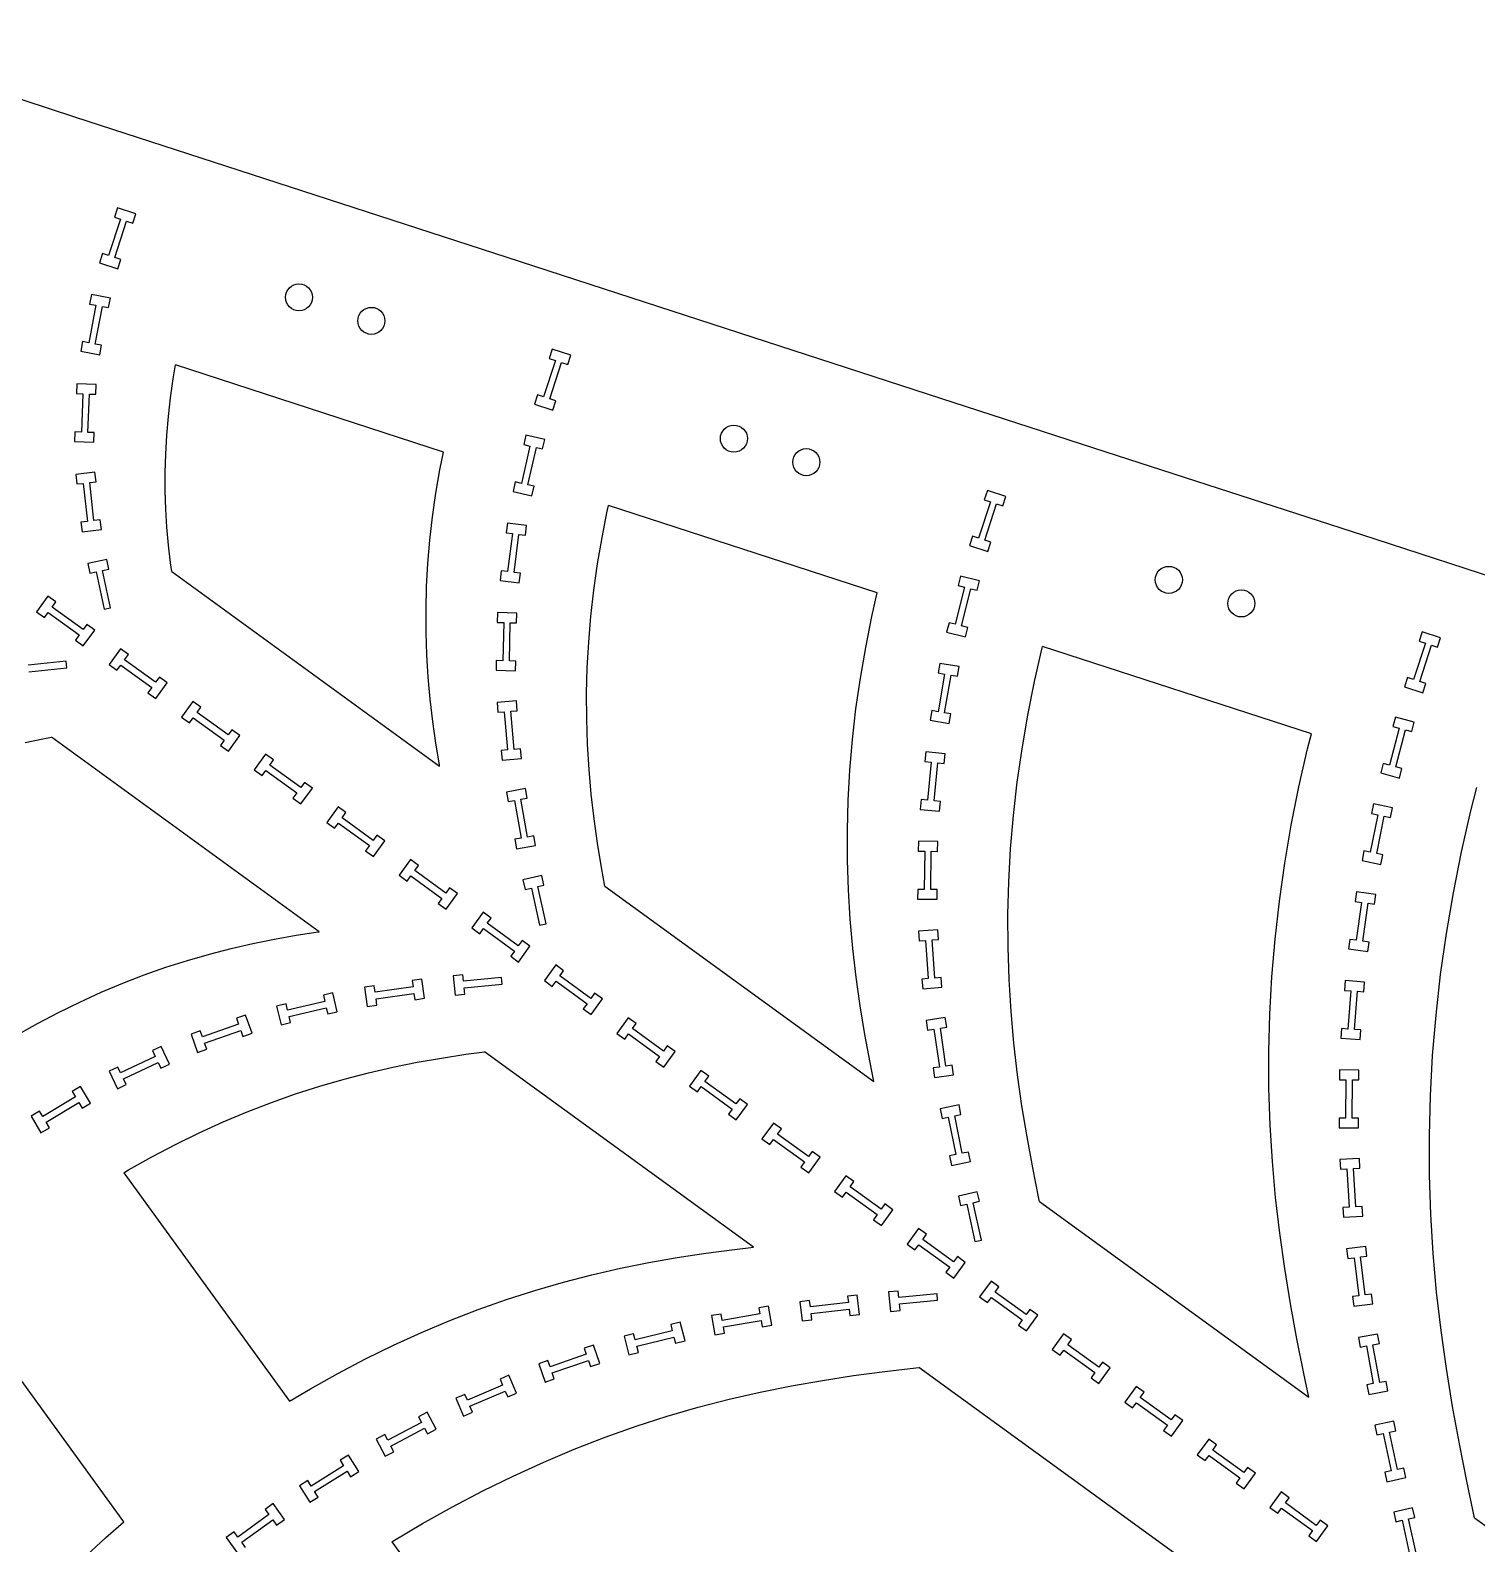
# Model space of a CAD drawing. Header units: inches. Extents: x 4 to 84.1, y 3.9 to 96.4.
# Drawn here: x 14.36 to 28.48, y 30.94 to 45.71 of the extents above; entities that cross this region are included whole.
import ezdxf

# ---------------------------------------------------------------- set-up
doc = ezdxf.new("R2010")
doc.units = ezdxf.units.IN
doc.layers.add('red', color=1, linetype='CONTINUOUS')

msp = doc.modelspace()

# ---------------------------------------------------------------- linework, layer by layer
for p, q in [((15.213, 43.978), (15.184, 43.887)), ((15.184, 43.887), (15.243, 43.868)), ((15.393, 43.92), (15.213, 43.978)), ((15.364, 43.829), (15.393, 43.92)), ((15.243, 43.868), (15.128, 43.513)), ((15.189, 43.493), (15.304, 43.848)), ((15.304, 43.848), (15.364, 43.829)), ((15.069, 43.532), (15.039, 43.442)), ((15.039, 43.442), (15.219, 43.383)), ((15.128, 43.513), (15.069, 43.532)), ((15.248, 43.474), (15.189, 43.493)), ((15.219, 43.383), (15.248, 43.474)), ((15.004, 43.028), (14.935, 42.661)), ((14.96, 43.134), (14.942, 43.04)), ((14.942, 43.04), (15.004, 43.028)), ((15.146, 43.099), (14.96, 43.134)), ((14.998, 42.65), (15.067, 43.017)), ((15.067, 43.017), (15.128, 43.005)), ((15.128, 43.005), (15.146, 43.099)), ((14.874, 42.673), (14.856, 42.579)), ((14.856, 42.579), (15.042, 42.544)), ((14.935, 42.661), (14.874, 42.673)), ((15.059, 42.638), (14.998, 42.65)), ((15.042, 42.544), (15.059, 42.638)), ((19.457, 42.599), (19.428, 42.508)), ((19.637, 42.541), (19.457, 42.599)), ((19.487, 42.489), (19.372, 42.134)), ((19.428, 42.508), (19.487, 42.489)), ((19.433, 42.114), (19.548, 42.469)), ((19.548, 42.469), (19.608, 42.45)), ((19.608, 42.45), (19.637, 42.541)), ((14.819, 42.262), (14.815, 42.167)), ((15.007, 42.254), (14.819, 42.262)), ((15.004, 42.159), (15.007, 42.254)), ((14.815, 42.167), (14.877, 42.164)), ((14.877, 42.164), (14.862, 41.791)), ((14.926, 41.788), (14.941, 42.161)), ((14.941, 42.161), (15.004, 42.159)), ((19.313, 42.153), (19.283, 42.063)), ((19.372, 42.134), (19.313, 42.153)), ((19.492, 42.095), (19.433, 42.114)), ((19.283, 42.063), (19.463, 42.004)), ((19.463, 42.004), (19.492, 42.095)), ((14.799, 41.793), (14.795, 41.698)), ((14.795, 41.698), (14.984, 41.691)), ((14.862, 41.791), (14.799, 41.793)), ((14.988, 41.786), (14.926, 41.788)), ((14.984, 41.691), (14.988, 41.786)), ((19.2, 41.761), (19.178, 41.668)), ((19.178, 41.668), (19.239, 41.654)), ((19.384, 41.719), (19.2, 41.761)), ((19.363, 41.626), (19.384, 41.719)), ((19.239, 41.654), (19.156, 41.29)), ((19.219, 41.276), (19.302, 41.64)), ((19.302, 41.64), (19.363, 41.626)), ((14.995, 41.399), (14.807, 41.378)), ((14.807, 41.378), (14.818, 41.284)), ((15.006, 41.304), (14.995, 41.399)), ((14.818, 41.284), (14.88, 41.29)), ((14.88, 41.29), (14.921, 40.919)), ((14.943, 41.297), (15.006, 41.304)), ((14.984, 40.926), (14.943, 41.297)), ((19.095, 41.304), (19.074, 41.211)), ((19.156, 41.29), (19.095, 41.304)), ((19.28, 41.262), (19.219, 41.276)), ((19.259, 41.169), (19.28, 41.262)), ((23.702, 41.22), (23.672, 41.129)), ((23.881, 41.162), (23.702, 41.22)), ((19.074, 41.211), (19.259, 41.169)), ((23.732, 41.11), (23.616, 40.755)), ((23.672, 41.129), (23.732, 41.11)), ((23.677, 40.735), (23.792, 41.09)), ((23.792, 41.09), (23.852, 41.071)), ((23.852, 41.071), (23.881, 41.162)), ((15.046, 40.933), (14.984, 40.926)), ((15.057, 40.838), (15.046, 40.933)), ((14.921, 40.919), (14.858, 40.912)), ((14.858, 40.912), (14.869, 40.818)), ((14.869, 40.818), (15.057, 40.838)), ((19.019, 40.902), (19.006, 40.807)), ((19.006, 40.807), (19.068, 40.799)), ((19.206, 40.878), (19.019, 40.902)), ((19.068, 40.799), (19.021, 40.429)), ((19.084, 40.421), (19.132, 40.791)), ((19.132, 40.791), (19.194, 40.783)), ((19.194, 40.783), (19.206, 40.878)), ((23.557, 40.774), (23.527, 40.684)), ((23.616, 40.755), (23.557, 40.774)), ((23.527, 40.684), (23.707, 40.625)), ((23.736, 40.716), (23.677, 40.735)), ((23.707, 40.625), (23.736, 40.716)), ((15.11, 40.547), (14.925, 40.508)), ((14.925, 40.508), (14.945, 40.414)), ((15.13, 40.454), (15.11, 40.547)), ((14.945, 40.414), (15.006, 40.427)), ((15.006, 40.427), (15.084, 40.062)), ((15.069, 40.441), (15.13, 40.454)), ((15.147, 40.075), (15.069, 40.441)), ((18.959, 40.437), (18.947, 40.342)), ((18.947, 40.342), (19.134, 40.318)), ((19.021, 40.429), (18.959, 40.437)), ((19.146, 40.413), (19.084, 40.421)), ((19.134, 40.318), (19.146, 40.413)), ((23.441, 40.385), (23.418, 40.292)), ((23.625, 40.339), (23.441, 40.385)), ((23.602, 40.247), (23.625, 40.339)), ((14.536, 40.189), (14.425, 40.036)), ((14.613, 40.133), (14.536, 40.189)), ((23.479, 40.277), (23.388, 39.915)), ((23.418, 40.292), (23.479, 40.277)), ((23.45, 39.899), (23.541, 40.262)), ((23.541, 40.262), (23.602, 40.247)), ((14.425, 40.036), (14.502, 39.98)), ((14.576, 40.082), (14.613, 40.133)), ((14.878, 39.863), (14.576, 40.082)), ((15.084, 40.062), (15.147, 40.075)), ((14.502, 39.98), (14.538, 40.03)), ((14.538, 40.03), (14.84, 39.811)), ((14.915, 39.913), (14.878, 39.863)), ((14.992, 39.857), (14.915, 39.913)), ((18.922, 40.029), (18.92, 39.933)), ((18.92, 39.933), (18.983, 39.932)), ((19.111, 40.024), (18.922, 40.029)), ((18.983, 39.932), (18.974, 39.558)), ((19.038, 39.557), (19.047, 39.93)), ((19.047, 39.93), (19.109, 39.929)), ((19.109, 39.929), (19.111, 40.024)), ((23.328, 39.93), (23.305, 39.838)), ((23.388, 39.915), (23.328, 39.93)), ((23.511, 39.884), (23.45, 39.899)), ((14.84, 39.811), (14.804, 39.76)), ((14.804, 39.76), (14.881, 39.704)), ((14.881, 39.704), (14.992, 39.857)), ((23.305, 39.838), (23.488, 39.792)), ((23.488, 39.792), (23.511, 39.884)), ((27.946, 39.841), (27.916, 39.75)), ((27.916, 39.75), (27.976, 39.731)), ((28.125, 39.783), (27.946, 39.841)), ((28.096, 39.692), (28.125, 39.783)), ((15.243, 39.674), (15.132, 39.522)), ((15.321, 39.618), (15.243, 39.674)), ((15.284, 39.568), (15.321, 39.618)), ((27.976, 39.731), (27.86, 39.376)), ((27.921, 39.356), (28.037, 39.711)), ((28.037, 39.711), (28.096, 39.692)), ((14.714, 39.553), (14.343, 39.515)), ((14.35, 39.451), (14.721, 39.49)), ((14.721, 39.49), (14.714, 39.553)), ((15.132, 39.522), (15.209, 39.466)), ((15.209, 39.466), (15.246, 39.516)), ((15.246, 39.516), (15.548, 39.297)), ((15.586, 39.348), (15.284, 39.568)), ((18.911, 39.56), (18.909, 39.465)), ((18.909, 39.465), (19.098, 39.46)), ((18.974, 39.558), (18.911, 39.56)), ((19.1, 39.556), (19.038, 39.557)), ((19.098, 39.46), (19.1, 39.556)), ((23.24, 39.533), (23.223, 39.44)), ((23.426, 39.501), (23.24, 39.533)), ((23.41, 39.407), (23.426, 39.501)), ((15.548, 39.297), (15.512, 39.246)), ((15.623, 39.399), (15.586, 39.348)), ((15.589, 39.19), (15.7, 39.343)), ((15.7, 39.343), (15.623, 39.399)), ((23.285, 39.429), (23.221, 39.061)), ((23.223, 39.44), (23.285, 39.429)), ((23.284, 39.05), (23.348, 39.418)), ((23.348, 39.418), (23.41, 39.407)), ((27.801, 39.395), (27.771, 39.305)), ((27.771, 39.305), (27.951, 39.246)), ((27.86, 39.376), (27.801, 39.395)), ((27.981, 39.337), (27.921, 39.356)), ((27.951, 39.246), (27.981, 39.337)), ((15.512, 39.246), (15.589, 39.19)), ((15.951, 39.16), (15.84, 39.007)), ((16.028, 39.104), (15.951, 39.16)), ((19.107, 39.166), (18.919, 39.15)), ((18.919, 39.15), (18.927, 39.055)), ((19.115, 39.071), (19.107, 39.166)), ((15.84, 39.007), (15.917, 38.951)), ((15.917, 38.951), (15.954, 39.002)), ((15.954, 39.002), (16.256, 38.782)), ((15.992, 39.054), (16.028, 39.104)), ((16.294, 38.834), (15.992, 39.054)), ((18.927, 39.055), (18.989, 39.06)), ((18.989, 39.06), (19.021, 38.688)), ((19.053, 39.066), (19.115, 39.071)), ((19.085, 38.693), (19.053, 39.066)), ((23.159, 39.072), (23.143, 38.978)), ((23.221, 39.061), (23.159, 39.072)), ((23.345, 39.039), (23.284, 39.05)), ((23.329, 38.945), (23.345, 39.039)), ((27.684, 39.008), (27.66, 38.916)), ((27.867, 38.96), (27.684, 39.008)), ((16.331, 38.885), (16.294, 38.834)), ((16.408, 38.829), (16.331, 38.885)), ((23.143, 38.978), (23.329, 38.945)), ((27.72, 38.9), (27.625, 38.539)), ((27.66, 38.916), (27.72, 38.9)), ((27.687, 38.522), (27.782, 38.884)), ((27.782, 38.884), (27.843, 38.868)), ((27.843, 38.868), (27.867, 38.96)), ((16.256, 38.782), (16.22, 38.732)), ((16.22, 38.732), (16.297, 38.676)), ((16.297, 38.676), (16.408, 38.829)), ((16.659, 38.646), (16.548, 38.493)), ((16.736, 38.59), (16.659, 38.646)), ((16.7, 38.539), (16.736, 38.59)), ((19.021, 38.688), (18.959, 38.683)), ((18.959, 38.683), (18.967, 38.588)), ((18.967, 38.588), (19.155, 38.604)), ((19.147, 38.699), (19.085, 38.693)), ((19.155, 38.604), (19.147, 38.699)), ((23.101, 38.669), (23.092, 38.574)), ((23.092, 38.574), (23.154, 38.568)), ((23.289, 38.651), (23.101, 38.669)), ((23.154, 38.568), (23.118, 38.197)), ((23.182, 38.19), (23.218, 38.562)), ((23.218, 38.562), (23.28, 38.556)), ((23.28, 38.556), (23.289, 38.651)), ((16.548, 38.493), (16.625, 38.437)), ((16.625, 38.437), (16.662, 38.488)), ((16.662, 38.488), (16.964, 38.268)), ((17.002, 38.32), (16.7, 38.539)), ((27.564, 38.555), (27.54, 38.463)), ((27.54, 38.463), (27.723, 38.414)), ((27.625, 38.539), (27.564, 38.555)), ((27.747, 38.506), (27.687, 38.522)), ((27.723, 38.414), (27.747, 38.506)), ((16.964, 38.268), (16.927, 38.217)), ((17.039, 38.37), (17.002, 38.32)), ((17.004, 38.161), (17.116, 38.314)), ((17.116, 38.314), (17.039, 38.37)), ((19.195, 38.31), (19.009, 38.277)), ((19.009, 38.277), (19.026, 38.184)), ((19.212, 38.216), (19.195, 38.31)), ((16.927, 38.217), (17.004, 38.161)), ((17.367, 38.132), (17.256, 37.979)), ((17.444, 38.076), (17.367, 38.132)), ((19.026, 38.184), (19.087, 38.194)), ((19.087, 38.194), (19.152, 37.827)), ((19.15, 38.206), (19.212, 38.216)), ((19.215, 37.838), (19.15, 38.206)), ((23.056, 38.203), (23.047, 38.108)), ((23.118, 38.197), (23.056, 38.203)), ((23.244, 38.184), (23.182, 38.19)), ((23.235, 38.09), (23.244, 38.184)), ((27.47, 38.161), (27.451, 38.068)), ((27.655, 38.124), (27.47, 38.161)), ((27.636, 38.03), (27.655, 38.124)), ((17.256, 37.979), (17.333, 37.923)), ((17.333, 37.923), (17.37, 37.973)), ((17.37, 37.973), (17.672, 37.754)), ((17.407, 38.025), (17.444, 38.076)), ((17.71, 37.805), (17.407, 38.025)), ((23.047, 38.108), (23.235, 38.09)), ((27.512, 38.056), (27.438, 37.689)), ((27.451, 38.068), (27.512, 38.056)), ((27.501, 37.677), (27.575, 38.043)), ((27.575, 38.043), (27.636, 38.03)), ((17.746, 37.856), (17.71, 37.805)), ((17.823, 37.8), (17.746, 37.856)), ((19.152, 37.827), (19.09, 37.816)), ((19.276, 37.848), (19.215, 37.838)), ((19.293, 37.755), (19.276, 37.848)), ((17.672, 37.754), (17.635, 37.703)), ((17.635, 37.703), (17.712, 37.647)), ((17.712, 37.647), (17.823, 37.8)), ((19.09, 37.816), (19.107, 37.722)), ((19.107, 37.722), (19.293, 37.755)), ((23.03, 37.796), (23.028, 37.701)), ((23.028, 37.701), (23.091, 37.7)), ((23.219, 37.794), (23.03, 37.796)), ((23.091, 37.7), (23.086, 37.327)), ((23.15, 37.326), (23.155, 37.699)), ((23.155, 37.699), (23.217, 37.698)), ((23.217, 37.698), (23.219, 37.794)), ((27.377, 37.702), (27.358, 37.609)), ((27.438, 37.689), (27.377, 37.702)), ((27.562, 37.664), (27.501, 37.677)), ((18.075, 37.617), (17.964, 37.464)), ((18.152, 37.561), (18.075, 37.617)), ((18.115, 37.511), (18.152, 37.561)), ((27.358, 37.609), (27.543, 37.571)), ((27.543, 37.571), (27.562, 37.664)), ((17.964, 37.464), (18.041, 37.408)), ((18.041, 37.408), (18.078, 37.459)), ((18.078, 37.459), (18.38, 37.239)), ((18.418, 37.291), (18.115, 37.511)), ((19.356, 37.461), (19.171, 37.42)), ((19.171, 37.42), (19.191, 37.327)), ((19.376, 37.368), (19.356, 37.461)), ((18.38, 37.239), (18.343, 37.189)), ((18.454, 37.342), (18.418, 37.291)), ((18.42, 37.133), (18.531, 37.286)), ((18.531, 37.286), (18.454, 37.342)), ((19.191, 37.327), (19.253, 37.34)), ((19.253, 37.34), (19.333, 36.976)), ((19.315, 37.354), (19.376, 37.368)), ((19.396, 36.99), (19.315, 37.354)), ((23.023, 37.327), (23.022, 37.232)), ((23.022, 37.232), (23.211, 37.23)), ((23.086, 37.327), (23.023, 37.327)), ((23.212, 37.325), (23.15, 37.326)), ((23.211, 37.23), (23.212, 37.325)), ((27.305, 37.303), (27.292, 37.209)), ((27.492, 37.277), (27.305, 37.303)), ((27.479, 37.183), (27.492, 37.277)), ((18.343, 37.189), (18.42, 37.133)), ((18.783, 37.103), (18.672, 36.95)), ((18.86, 37.047), (18.783, 37.103)), ((27.292, 37.209), (27.354, 37.2)), ((27.354, 37.2), (27.302, 36.83)), ((27.365, 36.822), (27.417, 37.191)), ((27.417, 37.191), (27.479, 37.183)), ((18.672, 36.95), (18.749, 36.894)), ((18.749, 36.894), (18.786, 36.945)), ((18.786, 36.945), (19.088, 36.725)), ((18.823, 36.996), (18.86, 37.047)), ((19.125, 36.777), (18.823, 36.996)), ((19.333, 36.976), (19.396, 36.99)), ((23.22, 36.933), (23.031, 36.92)), ((23.226, 36.838), (23.22, 36.933)), ((19.162, 36.827), (19.125, 36.777)), ((19.239, 36.771), (19.162, 36.827)), ((23.031, 36.92), (23.038, 36.825)), ((23.038, 36.825), (23.1, 36.829)), ((23.1, 36.829), (23.126, 36.457)), ((23.164, 36.834), (23.226, 36.838)), ((23.19, 36.461), (23.164, 36.834)), ((27.24, 36.839), (27.227, 36.745)), ((27.302, 36.83), (27.24, 36.839)), ((27.427, 36.813), (27.365, 36.822)), ((27.414, 36.719), (27.427, 36.813)), ((19.088, 36.725), (19.051, 36.674)), ((19.051, 36.674), (19.128, 36.618)), ((19.128, 36.618), (19.239, 36.771)), ((27.227, 36.745), (27.414, 36.719)), ((18.585, 36.492), (18.49, 36.483)), ((18.591, 36.43), (18.585, 36.492)), ((19.491, 36.589), (19.38, 36.436)), ((19.568, 36.533), (19.491, 36.589)), ((19.531, 36.482), (19.568, 36.533)), ((17.719, 36.385), (17.625, 36.372)), ((17.625, 36.372), (17.651, 36.185)), ((17.728, 36.323), (17.719, 36.385)), ((18.098, 36.376), (17.728, 36.323)), ((18.183, 36.451), (18.089, 36.438)), ((18.089, 36.438), (18.098, 36.376)), ((18.21, 36.264), (18.183, 36.451)), ((18.49, 36.483), (18.508, 36.295)), ((18.963, 36.466), (18.591, 36.43)), ((18.597, 36.366), (18.969, 36.402)), ((18.603, 36.304), (18.597, 36.366)), ((18.969, 36.402), (18.963, 36.466)), ((19.38, 36.436), (19.457, 36.38)), ((19.457, 36.38), (19.494, 36.43)), ((19.494, 36.43), (19.796, 36.211)), ((19.833, 36.263), (19.531, 36.482)), ((23.126, 36.457), (23.064, 36.452)), ((23.064, 36.452), (23.071, 36.357)), ((23.071, 36.357), (23.259, 36.371)), ((23.252, 36.466), (23.19, 36.461)), ((23.259, 36.371), (23.252, 36.466)), ((27.194, 36.436), (27.186, 36.341)), ((27.186, 36.341), (27.249, 36.337)), ((27.382, 36.422), (27.194, 36.436)), ((27.375, 36.327), (27.382, 36.422)), ((16.86, 36.21), (16.767, 36.188)), ((16.874, 36.149), (16.86, 36.21)), ((17.238, 36.234), (16.874, 36.149)), ((17.316, 36.317), (17.224, 36.295)), ((17.224, 36.295), (17.238, 36.234)), ((17.359, 36.133), (17.316, 36.317)), ((17.651, 36.185), (17.745, 36.198)), ((17.737, 36.26), (18.107, 36.312)), ((17.745, 36.198), (17.737, 36.26)), ((18.107, 36.312), (18.115, 36.25)), ((18.115, 36.25), (18.21, 36.264)), ((18.508, 36.295), (18.603, 36.304)), ((19.796, 36.211), (19.759, 36.16)), ((19.87, 36.313), (19.833, 36.263)), ((19.836, 36.104), (19.947, 36.257)), ((19.947, 36.257), (19.87, 36.313)), ((27.249, 36.337), (27.221, 35.964)), ((27.285, 35.96), (27.313, 36.332)), ((27.313, 36.332), (27.375, 36.327)), ((16.465, 36.1), (16.375, 36.069)), ((16.375, 36.069), (16.395, 36.01)), ((16.527, 35.922), (16.465, 36.1)), ((16.767, 36.188), (16.81, 36.004)), ((16.889, 36.086), (17.252, 36.172)), ((16.903, 36.026), (16.889, 36.086)), ((17.252, 36.172), (17.267, 36.111)), ((17.267, 36.111), (17.359, 36.133)), ((19.759, 36.16), (19.836, 36.104)), ((20.199, 36.074), (20.088, 35.921)), ((20.276, 36.018), (20.199, 36.074)), ((23.292, 36.075), (23.105, 36.048)), ((23.105, 36.048), (23.119, 35.954)), ((23.306, 35.981), (23.292, 36.075)), ((16.022, 35.945), (15.932, 35.913)), ((15.932, 35.913), (15.995, 35.735)), ((16.043, 35.886), (16.022, 35.945)), ((16.395, 36.01), (16.043, 35.886)), ((16.064, 35.826), (16.417, 35.949)), ((16.417, 35.949), (16.437, 35.89)), ((16.437, 35.89), (16.527, 35.922)), ((16.81, 36.004), (16.903, 36.026)), ((20.088, 35.921), (20.165, 35.865)), ((20.165, 35.865), (20.201, 35.916)), ((20.201, 35.916), (20.504, 35.696)), ((20.239, 35.968), (20.276, 36.018)), ((20.541, 35.748), (20.239, 35.968)), ((23.119, 35.954), (23.181, 35.963)), ((23.181, 35.963), (23.235, 35.593)), ((23.244, 35.972), (23.306, 35.981)), ((23.298, 35.602), (23.244, 35.972)), ((27.159, 35.969), (27.151, 35.874)), ((27.221, 35.964), (27.159, 35.969)), ((27.347, 35.955), (27.285, 35.96)), ((27.34, 35.86), (27.347, 35.955)), ((15.641, 35.793), (15.555, 35.753)), ((15.555, 35.753), (15.582, 35.696)), ((15.722, 35.622), (15.641, 35.793)), ((15.995, 35.735), (16.085, 35.767)), ((16.085, 35.767), (16.064, 35.826)), ((20.578, 35.799), (20.541, 35.748)), ((20.655, 35.743), (20.578, 35.799)), ((27.151, 35.874), (27.34, 35.86)), ((15.582, 35.696), (15.245, 35.536)), ((15.272, 35.478), (15.61, 35.638)), ((15.61, 35.638), (15.636, 35.582)), ((15.636, 35.582), (15.722, 35.622)), ((20.504, 35.696), (20.467, 35.646)), ((20.467, 35.646), (20.544, 35.59)), ((20.544, 35.59), (20.655, 35.743)), ((23.36, 35.611), (23.298, 35.602)), ((23.373, 35.517), (23.36, 35.611)), ((15.218, 35.593), (15.132, 35.552)), ((15.132, 35.552), (15.213, 35.381)), ((15.245, 35.536), (15.218, 35.593)), ((15.299, 35.422), (15.272, 35.478)), ((20.907, 35.56), (20.796, 35.407)), ((20.984, 35.504), (20.907, 35.56)), ((20.947, 35.453), (20.984, 35.504)), ((23.235, 35.593), (23.173, 35.584)), ((23.173, 35.584), (23.186, 35.49)), ((23.186, 35.49), (23.373, 35.517)), ((27.139, 35.564), (27.138, 35.469)), ((27.138, 35.469), (27.2, 35.468)), ((27.328, 35.563), (27.139, 35.564)), ((27.2, 35.468), (27.198, 35.095)), ((27.262, 35.094), (27.264, 35.468)), ((27.264, 35.468), (27.327, 35.467)), ((27.327, 35.467), (27.328, 35.563)), ((14.855, 35.404), (14.773, 35.355)), ((14.773, 35.355), (14.805, 35.301)), ((14.952, 35.241), (14.855, 35.404)), ((15.213, 35.381), (15.299, 35.422)), ((20.796, 35.407), (20.873, 35.351)), ((20.873, 35.351), (20.909, 35.402)), ((20.909, 35.402), (21.211, 35.182)), ((21.249, 35.234), (20.947, 35.453)), ((14.453, 35.163), (14.371, 35.114)), ((14.485, 35.11), (14.453, 35.163)), ((14.805, 35.301), (14.485, 35.11)), ((14.517, 35.055), (14.838, 35.246)), ((14.838, 35.246), (14.87, 35.192)), ((14.87, 35.192), (14.952, 35.241)), ((21.211, 35.182), (21.175, 35.132)), ((21.286, 35.284), (21.249, 35.234)), ((21.252, 35.076), (21.363, 35.228)), ((21.363, 35.228), (21.286, 35.284)), ((23.427, 35.223), (23.241, 35.185)), ((23.241, 35.185), (23.26, 35.092)), ((23.445, 35.129), (23.427, 35.223)), ((14.371, 35.114), (14.468, 34.952)), ((14.55, 35.001), (14.517, 35.055)), ((21.175, 35.132), (21.252, 35.076)), ((21.615, 35.046), (21.503, 34.893)), ((21.692, 34.99), (21.615, 35.046)), ((23.26, 35.092), (23.321, 35.104)), ((23.321, 35.104), (23.395, 34.738)), ((23.384, 35.117), (23.445, 35.129)), ((23.458, 34.751), (23.384, 35.117)), ((27.198, 35.095), (27.135, 35.095)), ((27.135, 35.095), (27.135, 35)), ((27.324, 35.094), (27.262, 35.094)), ((27.324, 34.999), (27.324, 35.094)), ((14.468, 34.952), (14.55, 35.001)), ((21.503, 34.893), (21.58, 34.837)), ((21.58, 34.837), (21.617, 34.887)), ((21.617, 34.887), (21.919, 34.668)), ((21.655, 34.939), (21.692, 34.99)), ((21.957, 34.72), (21.655, 34.939)), ((27.135, 35), (27.324, 34.999)), ((21.994, 34.77), (21.957, 34.72)), ((22.071, 34.714), (21.994, 34.77)), ((23.395, 34.738), (23.334, 34.726)), ((23.334, 34.726), (23.353, 34.633)), ((23.519, 34.763), (23.458, 34.751)), ((23.538, 34.67), (23.519, 34.763)), ((21.919, 34.668), (21.883, 34.617)), ((21.883, 34.617), (21.96, 34.561)), ((21.96, 34.561), (22.071, 34.714)), ((23.353, 34.633), (23.538, 34.67)), ((27.332, 34.701), (27.143, 34.69)), ((27.143, 34.69), (27.149, 34.595)), ((27.149, 34.595), (27.211, 34.598)), ((27.211, 34.598), (27.234, 34.226)), ((27.275, 34.602), (27.338, 34.606)), ((27.298, 34.229), (27.275, 34.602)), ((27.338, 34.606), (27.332, 34.701)), ((22.322, 34.531), (22.211, 34.378)), ((22.399, 34.475), (22.322, 34.531)), ((22.363, 34.425), (22.399, 34.475)), ((22.665, 34.205), (22.363, 34.425)), ((22.211, 34.378), (22.288, 34.322)), ((22.288, 34.322), (22.325, 34.373)), ((22.325, 34.373), (22.627, 34.153)), ((23.604, 34.375), (23.419, 34.334)), ((23.419, 34.334), (23.44, 34.241)), ((23.563, 34.268), (23.624, 34.282)), ((23.624, 34.282), (23.604, 34.375)), ((22.627, 34.153), (22.591, 34.103)), ((22.702, 34.256), (22.665, 34.205)), ((22.668, 34.047), (22.779, 34.2)), ((22.779, 34.2), (22.702, 34.256)), ((23.44, 34.241), (23.501, 34.254)), ((23.501, 34.254), (23.581, 33.89)), ((23.644, 33.904), (23.563, 34.268)), ((27.234, 34.226), (27.172, 34.222)), ((27.172, 34.222), (27.177, 34.127)), ((27.177, 34.127), (27.366, 34.138)), ((27.36, 34.233), (27.298, 34.229)), ((27.366, 34.138), (27.36, 34.233)), ((22.591, 34.103), (22.668, 34.047)), ((23.03, 34.017), (22.919, 33.864)), ((23.107, 33.961), (23.03, 34.017)), ((22.919, 33.864), (22.996, 33.808)), ((22.996, 33.808), (23.033, 33.859)), ((23.033, 33.859), (23.335, 33.639)), ((23.071, 33.91), (23.107, 33.961)), ((23.373, 33.691), (23.071, 33.91)), ((23.581, 33.89), (23.644, 33.904)), ((27.394, 33.841), (27.207, 33.818)), ((27.406, 33.747), (27.394, 33.841)), ((23.41, 33.742), (23.373, 33.691)), ((23.375, 33.533), (23.487, 33.686)), ((23.487, 33.686), (23.41, 33.742)), ((27.207, 33.818), (27.218, 33.724)), ((27.218, 33.724), (27.28, 33.731)), ((27.28, 33.731), (27.327, 33.361)), ((27.344, 33.739), (27.406, 33.747)), ((27.39, 33.369), (27.344, 33.739)), ((23.335, 33.639), (23.298, 33.589)), ((23.298, 33.589), (23.375, 33.533)), ((22.833, 33.406), (22.738, 33.397)), ((22.738, 33.397), (22.756, 33.208)), ((22.839, 33.343), (22.833, 33.406)), ((23.738, 33.503), (23.627, 33.35)), ((23.815, 33.447), (23.738, 33.503)), ((23.778, 33.396), (23.815, 33.447)), ((24.081, 33.177), (23.778, 33.396)), ((21.567, 33.26), (21.473, 33.244)), ((21.473, 33.244), (21.483, 33.183)), ((21.599, 33.074), (21.567, 33.26)), ((21.968, 33.313), (21.873, 33.302)), ((21.873, 33.302), (21.895, 33.115)), ((21.975, 33.251), (21.968, 33.313)), ((22.346, 33.294), (21.975, 33.251)), ((22.433, 33.367), (22.339, 33.356)), ((22.339, 33.356), (22.346, 33.294)), ((22.455, 33.179), (22.433, 33.367)), ((23.211, 33.379), (22.839, 33.343)), ((22.845, 33.28), (23.217, 33.316)), ((22.851, 33.218), (22.845, 33.28)), ((23.217, 33.316), (23.211, 33.379)), ((23.627, 33.35), (23.704, 33.294)), ((23.704, 33.294), (23.741, 33.344)), ((23.741, 33.344), (24.043, 33.125)), ((27.327, 33.361), (27.265, 33.353)), ((27.265, 33.353), (27.277, 33.258)), ((27.277, 33.258), (27.464, 33.282)), ((27.452, 33.376), (27.39, 33.369)), ((27.464, 33.282), (27.452, 33.376)), ((20.706, 33.103), (20.613, 33.08)), ((20.752, 32.919), (20.706, 33.103)), ((21.105, 33.182), (21.011, 33.166)), ((21.011, 33.166), (21.043, 32.979)), ((21.115, 33.12), (21.105, 33.182)), ((21.483, 33.183), (21.115, 33.12)), ((21.126, 33.057), (21.494, 33.12)), ((21.494, 33.12), (21.505, 33.058)), ((21.895, 33.115), (21.99, 33.126)), ((21.982, 33.188), (22.353, 33.231)), ((21.99, 33.126), (21.982, 33.188)), ((22.353, 33.231), (22.361, 33.168)), ((22.361, 33.168), (22.455, 33.179)), ((22.756, 33.208), (22.851, 33.218)), ((24.043, 33.125), (24.006, 33.074)), ((24.117, 33.227), (24.081, 33.177)), ((24.083, 33.018), (24.194, 33.171)), ((24.194, 33.171), (24.117, 33.227)), ((20.251, 32.989), (20.159, 32.966)), ((20.159, 32.966), (20.204, 32.783)), ((20.266, 32.929), (20.251, 32.989)), ((20.628, 33.019), (20.266, 32.929)), ((20.282, 32.867), (20.644, 32.957)), ((20.613, 33.08), (20.628, 33.019)), ((20.644, 32.957), (20.659, 32.896)), ((21.043, 32.979), (21.136, 32.995)), ((21.136, 32.995), (21.126, 33.057)), ((21.505, 33.058), (21.599, 33.074)), ((24.006, 33.074), (24.083, 33.018)), ((24.446, 32.988), (24.335, 32.836)), ((24.523, 32.932), (24.446, 32.988)), ((27.51, 32.986), (27.324, 32.953)), ((27.324, 32.953), (27.341, 32.859)), ((27.527, 32.893), (27.51, 32.986)), ((19.859, 32.878), (19.769, 32.848)), ((19.769, 32.848), (19.789, 32.789)), ((19.92, 32.699), (19.859, 32.878)), ((20.204, 32.783), (20.297, 32.806)), ((20.297, 32.806), (20.282, 32.867)), ((20.659, 32.896), (20.752, 32.919)), ((24.335, 32.836), (24.412, 32.78)), ((24.412, 32.78), (24.449, 32.83)), ((24.449, 32.83), (24.751, 32.611)), ((24.486, 32.882), (24.523, 32.932)), ((24.789, 32.662), (24.486, 32.882)), ((27.341, 32.859), (27.402, 32.87)), ((27.402, 32.87), (27.468, 32.503)), ((27.465, 32.882), (27.527, 32.893)), ((27.531, 32.514), (27.465, 32.882)), ((19.415, 32.728), (19.325, 32.697)), ((19.325, 32.697), (19.386, 32.518)), ((19.435, 32.668), (19.415, 32.728)), ((19.789, 32.789), (19.435, 32.668)), ((19.456, 32.608), (19.809, 32.728)), ((19.809, 32.728), (19.83, 32.669)), ((19.83, 32.669), (19.92, 32.699)), ((24.825, 32.713), (24.789, 32.662)), ((24.791, 32.504), (24.902, 32.657)), ((24.902, 32.657), (24.825, 32.713)), ((19.034, 32.584), (18.947, 32.546)), ((18.947, 32.546), (18.971, 32.489)), ((19.109, 32.411), (19.034, 32.584)), ((19.386, 32.518), (19.476, 32.549)), ((19.476, 32.549), (19.456, 32.608)), ((24.751, 32.611), (24.714, 32.56)), ((24.714, 32.56), (24.791, 32.504)), ((27.468, 32.503), (27.406, 32.492)), ((27.592, 32.525), (27.531, 32.514)), ((27.609, 32.431), (27.592, 32.525)), ((18.604, 32.398), (18.517, 32.36)), ((18.517, 32.36), (18.592, 32.186)), ((18.629, 32.34), (18.604, 32.398)), ((18.971, 32.489), (18.629, 32.34)), ((18.654, 32.282), (18.997, 32.43)), ((18.997, 32.43), (19.022, 32.373)), ((19.022, 32.373), (19.109, 32.411)), ((25.154, 32.474), (25.043, 32.321)), ((25.231, 32.418), (25.154, 32.474)), ((25.194, 32.368), (25.231, 32.418)), ((25.496, 32.148), (25.194, 32.368)), ((27.406, 32.492), (27.423, 32.398)), ((27.423, 32.398), (27.609, 32.431)), ((18.236, 32.224), (18.152, 32.18)), ((18.324, 32.057), (18.236, 32.224)), ((18.592, 32.186), (18.679, 32.224)), ((18.679, 32.224), (18.654, 32.282)), ((25.043, 32.321), (25.12, 32.265)), ((25.12, 32.265), (25.157, 32.316)), ((25.157, 32.316), (25.459, 32.096)), ((18.181, 32.124), (17.851, 31.95)), ((17.881, 31.893), (18.211, 32.068)), ((18.152, 32.18), (18.181, 32.124)), ((18.211, 32.068), (18.24, 32.013)), ((18.24, 32.013), (18.324, 32.057)), ((25.459, 32.096), (25.422, 32.046)), ((25.533, 32.199), (25.496, 32.148)), ((25.499, 31.99), (25.61, 32.143)), ((25.61, 32.143), (25.533, 32.199)), ((27.668, 32.136), (27.483, 32.097)), ((27.483, 32.097), (27.503, 32.004)), ((27.688, 32.043), (27.668, 32.136)), ((17.822, 32.005), (17.737, 31.96)), ((17.737, 31.96), (17.826, 31.793)), ((17.851, 31.95), (17.822, 32.005)), ((25.422, 32.046), (25.499, 31.99)), ((25.862, 31.96), (25.751, 31.807)), ((25.939, 31.904), (25.862, 31.96)), ((27.503, 32.004), (27.564, 32.017)), ((27.564, 32.017), (27.642, 31.651)), ((27.627, 32.03), (27.688, 32.043)), ((27.705, 31.665), (27.627, 32.03)), ((17.468, 31.805), (17.387, 31.754)), ((17.568, 31.644), (17.468, 31.805)), ((17.826, 31.793), (17.91, 31.838)), ((17.91, 31.838), (17.881, 31.893)), ((25.751, 31.807), (25.828, 31.751)), ((25.828, 31.751), (25.865, 31.801)), ((25.865, 31.801), (26.167, 31.582)), ((25.902, 31.853), (25.939, 31.904)), ((26.204, 31.634), (25.902, 31.853)), ((17.421, 31.701), (17.104, 31.503)), ((17.138, 31.449), (17.455, 31.647)), ((17.387, 31.754), (17.421, 31.701)), ((17.455, 31.647), (17.488, 31.594)), ((17.488, 31.594), (17.568, 31.644)), ((26.241, 31.684), (26.204, 31.634)), ((26.207, 31.475), (26.318, 31.628)), ((26.318, 31.628), (26.241, 31.684)), ((27.642, 31.651), (27.581, 31.638)), ((27.581, 31.638), (27.601, 31.545)), ((27.766, 31.678), (27.705, 31.665)), ((27.786, 31.585), (27.766, 31.678)), ((17.071, 31.556), (16.99, 31.505)), ((16.99, 31.505), (17.09, 31.345)), ((17.104, 31.503), (17.071, 31.556)), ((26.167, 31.582), (26.13, 31.531)), ((26.13, 31.531), (26.207, 31.475)), ((27.601, 31.545), (27.786, 31.585)), ((16.732, 31.331), (16.655, 31.275)), ((16.844, 31.178), (16.732, 31.331)), ((17.09, 31.345), (17.171, 31.396)), ((17.171, 31.396), (17.138, 31.449)), ((26.57, 31.445), (26.459, 31.293)), ((26.647, 31.389), (26.57, 31.445)), ((26.61, 31.339), (26.647, 31.389)), ((26.912, 31.119), (26.61, 31.339)), ((16.692, 31.225), (16.39, 31.005)), ((16.428, 30.954), (16.73, 31.173)), ((16.655, 31.275), (16.692, 31.225)), ((16.73, 31.173), (16.767, 31.122)), ((16.767, 31.122), (16.844, 31.178)), ((26.459, 31.293), (26.536, 31.237)), ((26.536, 31.237), (26.572, 31.287)), ((26.572, 31.287), (26.875, 31.068)), ((27.852, 31.289), (27.667, 31.248)), ((27.667, 31.248), (27.688, 31.155)), ((27.811, 31.182), (27.872, 31.196)), ((27.892, 30.818), (27.811, 31.182)), ((27.872, 31.196), (27.852, 31.289)), ((16.353, 31.056), (16.276, 31)), ((16.39, 31.005), (16.353, 31.056)), ((26.875, 31.068), (26.838, 31.017)), ((26.949, 31.17), (26.912, 31.119)), ((26.915, 30.961), (27.026, 31.114)), ((27.026, 31.114), (26.949, 31.17)), ((27.688, 31.155), (27.749, 31.169)), ((27.749, 31.169), (27.829, 30.804)), ((16.276, 31), (16.387, 30.847)), ((16.464, 30.903), (16.428, 30.954)), ((26.838, 31.017), (26.915, 30.961))]:
    msp.add_line(p, q)
for centre in [(16.985, 43.106), (17.692, 42.876), (21.229, 41.727), (21.936, 41.497), (25.473, 40.348), (26.18, 40.118)]:
    msp.add_circle(centre, 0.132)
at = {"layer": 'red'}
for p, q in [((12.199, 45.712), (14.794, 44.869)), ((14.794, 44.869), (16.399, 44.348)), ((16.399, 44.348), (19.014, 43.498)), ((19.014, 43.498), (20.625, 42.975)), ((20.625, 42.975), (23.245, 42.123)), ((15.758, 42.311), (15.781, 42.446)), ((18.396, 41.596), (15.781, 42.446)), ((15.732, 42.126), (15.758, 42.311)), ((15.711, 41.942), (15.732, 42.126)), ((23.245, 42.123), (24.858, 41.599)), ((15.695, 41.759), (15.711, 41.942)), ((15.685, 41.576), (15.695, 41.759)), ((15.68, 41.396), (15.685, 41.576)), ((18.361, 41.423), (18.396, 41.596)), ((24.858, 41.599), (27.482, 40.747)), ((15.681, 41.216), (15.68, 41.396)), ((18.322, 41.193), (18.361, 41.423)), ((15.687, 41.038), (15.681, 41.216)), ((18.289, 40.964), (18.322, 41.193)), ((19.994, 41.019), (20.007, 41.073)), ((22.627, 40.221), (20.007, 41.073)), ((15.697, 40.862), (15.687, 41.038)), ((18.263, 40.736), (18.289, 40.964)), ((19.943, 40.762), (19.994, 41.019)), ((15.713, 40.686), (15.697, 40.862)), ((15.733, 40.513), (15.713, 40.686)), ((18.244, 40.509), (18.263, 40.736)), ((19.899, 40.505), (19.943, 40.762)), ((27.482, 40.747), (29.097, 40.222)), ((15.745, 40.429), (15.733, 40.513)), ((18.231, 40.284), (18.244, 40.509)), ((19.863, 40.249), (19.899, 40.505)), ((15.745, 40.429), (18.358, 38.531)), ((18.225, 40.06), (18.231, 40.284)), ((19.834, 39.995), (19.863, 40.249)), ((22.575, 39.989), (22.627, 40.221)), ((18.226, 39.838), (18.225, 40.06)), ((19.812, 39.741), (19.834, 39.995)), ((22.515, 39.689), (22.575, 39.989)), ((18.233, 39.617), (18.226, 39.838)), ((19.798, 39.489), (19.812, 39.741)), ((18.247, 39.399), (18.233, 39.617)), ((22.463, 39.388), (22.515, 39.689)), ((24.162, 39.356), (24.237, 39.684)), ((24.237, 39.684), (24.24, 39.697)), ((26.864, 38.844), (24.24, 39.697)), ((19.792, 39.238), (19.798, 39.489)), ((18.266, 39.182), (18.247, 39.399)), ((22.42, 39.088), (22.463, 39.388)), ((24.097, 39.028), (24.162, 39.356)), ((18.291, 38.967), (18.266, 39.182)), ((19.793, 38.99), (19.792, 39.238)), ((22.386, 38.789), (22.42, 39.088)), ((24.041, 38.7), (24.097, 39.028)), ((18.321, 38.753), (18.291, 38.967)), ((19.801, 38.743), (19.793, 38.99)), ((14.315, 38.762), (14.486, 38.797)), ((14.486, 38.797), (14.569, 38.811)), ((17.182, 36.913), (14.569, 38.811)), ((18.356, 38.542), (18.321, 38.753)), ((19.816, 38.498), (19.801, 38.743)), ((22.361, 38.492), (22.386, 38.789)), ((26.827, 38.699), (26.864, 38.844)), ((23.994, 38.373), (24.041, 38.7)), ((26.742, 38.327), (26.827, 38.699)), ((18.358, 38.531), (18.356, 38.542)), ((19.837, 38.256), (19.816, 38.498)), ((22.345, 38.196), (22.361, 38.492)), ((23.957, 38.047), (23.994, 38.373)), ((26.668, 37.955), (26.742, 38.327)), ((28.421, 38.093), (28.479, 38.32)), ((19.865, 38.015), (19.837, 38.256)), ((22.337, 37.902), (22.345, 38.196)), ((19.899, 37.777), (19.865, 38.015)), ((23.929, 37.723), (23.957, 38.047)), ((28.33, 37.694), (28.421, 38.093)), ((22.338, 37.611), (22.337, 37.902)), ((26.605, 37.583), (26.668, 37.955)), ((19.938, 37.54), (19.899, 37.777)), ((23.912, 37.401), (23.929, 37.723)), ((28.251, 37.294), (28.33, 37.694)), ((19.97, 37.359), (19.938, 37.54)), ((22.347, 37.322), (22.338, 37.611)), ((26.552, 37.212), (26.605, 37.583)), ((23.903, 37.081), (23.912, 37.401)), ((19.97, 37.359), (22.595, 35.453)), ((22.365, 37.036), (22.347, 37.322)), ((28.182, 36.895), (28.251, 37.294)), ((23.904, 36.763), (23.903, 37.081)), ((26.509, 36.842), (26.552, 37.212)), ((22.39, 36.751), (22.365, 37.036)), ((16.323, 36.75), (16.535, 36.799)), ((16.535, 36.799), (16.747, 36.842)), ((16.747, 36.842), (16.959, 36.879)), ((16.959, 36.879), (17.172, 36.912)), ((17.172, 36.912), (17.182, 36.913)), ((26.478, 36.474), (26.509, 36.842)), ((28.125, 36.497), (28.182, 36.895)), ((15.899, 36.634), (16.111, 36.696)), ((16.111, 36.696), (16.323, 36.75)), ((22.423, 36.469), (22.39, 36.751)), ((23.915, 36.448), (23.904, 36.763)), ((15.265, 36.41), (15.476, 36.492)), ((15.476, 36.492), (15.687, 36.566)), ((15.687, 36.566), (15.899, 36.634)), ((28.08, 36.1), (28.125, 36.497)), ((15.056, 36.322), (15.265, 36.41)), ((22.462, 36.19), (22.423, 36.469)), ((23.934, 36.135), (23.915, 36.448)), ((26.458, 36.108), (26.478, 36.474)), ((14.639, 36.125), (14.847, 36.227)), ((14.847, 36.227), (15.056, 36.322)), ((14.433, 36.017), (14.639, 36.125)), ((22.508, 35.912), (22.462, 36.19)), ((23.962, 35.825), (23.934, 36.135)), ((26.448, 35.745), (26.458, 36.108)), ((28.047, 35.705), (28.08, 36.1)), ((14.279, 35.93), (14.433, 36.017)), ((22.558, 35.636), (22.508, 35.912)), ((23.997, 35.518), (23.962, 35.825)), ((17.901, 35.591), (18.138, 35.639)), ((18.138, 35.639), (18.376, 35.68)), ((18.376, 35.68), (18.613, 35.717)), ((18.613, 35.717), (18.795, 35.741)), ((21.419, 33.835), (18.795, 35.741)), ((22.595, 35.453), (22.558, 35.636)), ((26.45, 35.385), (26.448, 35.745)), ((28.025, 35.313), (28.047, 35.705)), ((17.19, 35.407), (17.427, 35.475)), ((17.427, 35.475), (17.664, 35.537)), ((17.664, 35.537), (17.901, 35.591)), ((24.04, 35.213), (23.997, 35.518)), ((16.717, 35.247), (16.953, 35.331)), ((16.953, 35.331), (17.19, 35.407)), ((26.461, 35.027), (26.45, 35.385)), ((28.015, 34.923), (28.025, 35.313)), ((16.481, 35.156), (16.717, 35.247)), ((24.09, 34.91), (24.04, 35.213)), ((16.013, 34.951), (16.247, 35.057)), ((16.247, 35.057), (16.481, 35.156)), ((26.483, 34.672), (26.461, 35.027)), ((15.781, 34.837), (16.013, 34.951)), ((24.145, 34.609), (24.09, 34.91)), ((28.016, 34.536), (28.015, 34.923)), ((15.322, 34.588), (15.55, 34.716)), ((15.55, 34.716), (15.781, 34.837)), ((15.275, 34.559), (15.322, 34.588)), ((24.204, 34.309), (24.145, 34.609)), ((26.515, 34.321), (26.483, 34.672)), ((15.275, 34.559), (16.894, 32.33)), ((28.029, 34.153), (28.016, 34.536)), ((24.211, 34.279), (24.204, 34.309)), ((24.211, 34.279), (26.839, 32.369)), ((26.555, 33.972), (26.515, 34.321)), ((28.052, 33.772), (28.029, 34.153)), ((21.234, 33.813), (21.419, 33.835)), ((26.604, 33.626), (26.555, 33.972)), ((20.121, 33.628), (20.399, 33.684)), ((20.399, 33.684), (20.677, 33.733)), ((20.677, 33.733), (20.956, 33.775)), ((20.956, 33.775), (21.234, 33.813)), ((28.086, 33.395), (28.052, 33.772)), ((19.565, 33.492), (19.843, 33.564)), ((19.843, 33.564), (20.121, 33.628)), ((26.66, 33.282), (26.604, 33.626)), ((19.01, 33.323), (19.287, 33.412)), ((19.287, 33.412), (19.565, 33.492)), ((28.129, 33.021), (28.086, 33.395)), ((15.276, 31.155), (13.657, 33.384)), ((18.733, 33.225), (19.01, 33.323)), ((26.722, 32.941), (26.66, 33.282)), ((18.182, 33.002), (18.457, 33.118)), ((18.457, 33.118), (18.733, 33.225)), ((17.908, 32.877), (18.182, 33.002)), ((28.181, 32.649), (28.129, 33.021)), ((17.636, 32.744), (17.908, 32.877)), ((26.79, 32.6), (26.722, 32.941)), ((17.366, 32.602), (17.636, 32.744)), ((22.701, 32.621), (23.004, 32.657)), ((23.004, 32.657), (23.035, 32.661)), ((25.663, 30.751), (23.035, 32.661)), ((28.242, 32.281), (28.181, 32.649)), ((17.098, 32.452), (17.366, 32.602)), ((21.79, 32.481), (22.094, 32.534)), ((22.094, 32.534), (22.397, 32.581)), ((22.397, 32.581), (22.701, 32.621)), ((26.839, 32.369), (26.79, 32.6)), ((16.894, 32.33), (17.098, 32.452)), ((21.184, 32.35), (21.487, 32.42)), ((21.487, 32.42), (21.79, 32.481)), ((20.578, 32.184), (20.881, 32.272)), ((20.881, 32.272), (21.184, 32.35)), ((28.309, 31.914), (28.242, 32.281)), ((19.973, 31.98), (20.275, 32.087)), ((20.275, 32.087), (20.578, 32.184)), ((19.672, 31.864), (19.973, 31.98)), ((28.381, 31.549), (28.309, 31.914)), ((19.373, 31.737), (19.672, 31.864)), ((19.074, 31.601), (19.373, 31.737)), ((18.778, 31.456), (19.074, 31.601)), ((28.456, 31.194), (28.381, 31.549)), ((18.483, 31.301), (18.778, 31.456)), ((18.191, 31.138), (18.483, 31.301)), ((28.456, 31.194), (31.086, 29.284)), ((15.097, 30.998), (15.276, 31.155)), ((17.902, 30.966), (18.191, 31.138)), ((14.872, 30.79), (15.097, 30.998)), ((17.891, 30.958), (17.902, 30.966)), ((17.891, 30.958), (19.513, 28.726))]:
    msp.add_line(p, q, dxfattribs=at)

doc.saveas('drawing.dxf')
